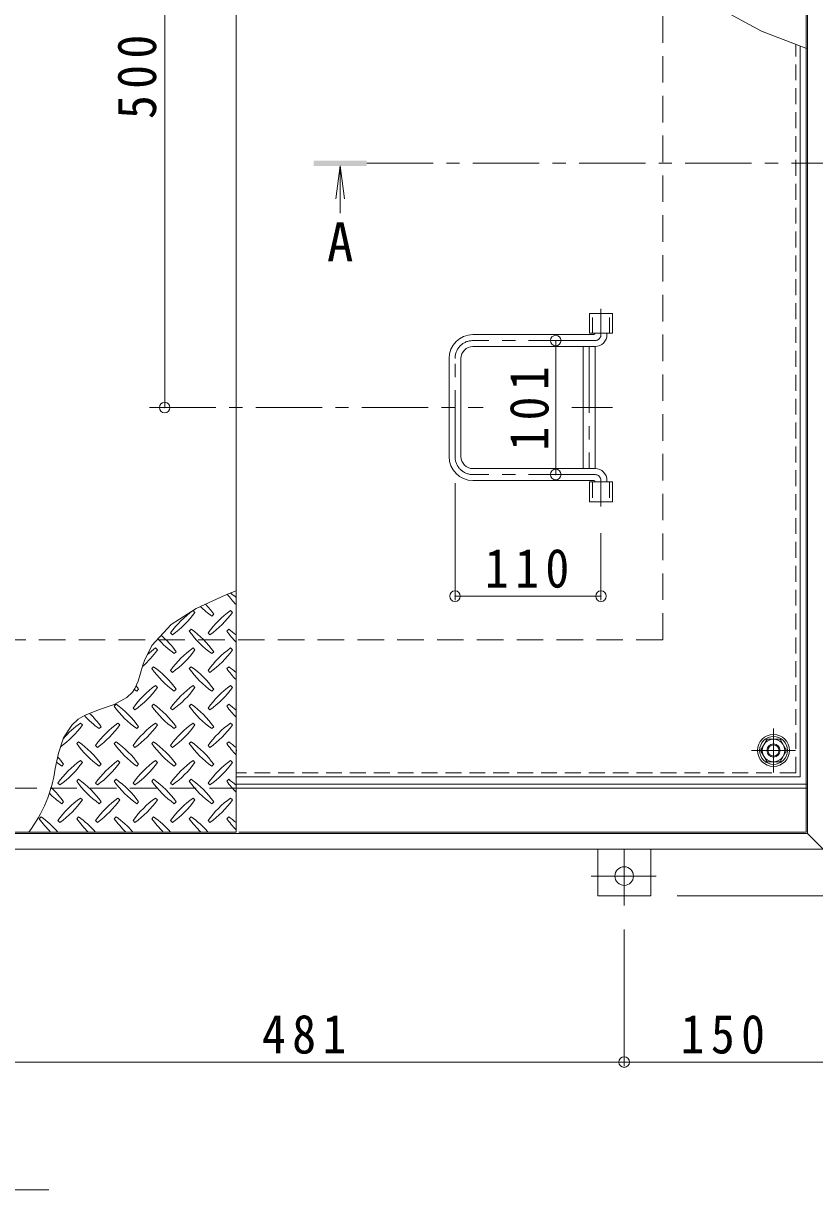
# Model space of a CAD drawing. Units: millimetres at full size, sheet at 1:10. Extents: x -2635 to 2730, y -1962 to 1900.
# Drawn here: x -1124 to -528, y 214 to 1093 of the extents above; entities that cross this region are included whole.
import ezdxf
from ezdxf.enums import TextEntityAlignment as Align

# ---------------------------------------------------------------- set-up
doc = ezdxf.new("R2010")
doc.units = ezdxf.units.MM
doc.header["$LTSCALE"] = 10
doc.header["$PDMODE"] = 32
doc.header["$PDSIZE"] = 8
for name, pattern in [('CHAIN1', [8, 5, -1, 1, -1]), ('DASHED1', [1.8, 1.2, -0.6]), ('DASHED2', [3, 2, -1])]:
    doc.linetypes.add(name, pattern=pattern)
for name, color, linetype, lineweight in [('0-1_躯体', 2, 'CHAIN1', 9), ('0-2_仕上', 3, 'Continuous', 9), ('0-3_建具', 4, 'Continuous', 9), ('0-4_その他', 2, 'Continuous', 9), ('0-5_寸法', 4, 'Continuous', 9), ('0-6_ハッチ', 6, 'DASHED1', 9), ('0-7', 2, 'Continuous', 5), ('0-9', 134, 'Continuous', 5), ('0-A', 3, 'DASHED1', 9), ('0-C', 4, 'Continuous', 9), ('0-E', 3, 'Continuous', 9), ('0-F', 7, 'Continuous', 9)]:
    doc.layers.add(name, color=color, linetype=linetype, lineweight=lineweight)
doc.styles.add('ＭＳ ゴシック', font='')
doc.styles.get('ＭＳ ゴシック').set_extended_font_data('MS Gothic')

msp = doc.modelspace()

# ---------------------------------------------------------------- linework, layer by layer
at = {"layer": '0-1_躯体', "linetype": 'DASHED2'}
for p, q in [((-642.28, 628.72), (-642.28, 1478.72)), ((-642.28, 628.72), (-2142.28, 628.72)), ((-963.78, 516.72), (-2251.28, 516.72))]:
    msp.add_line(p, q, dxfattribs=at)
at = {"layer": '0-1_躯体', "linetype": 'Continuous'}
msp.add_line((-533.28, 516.72), (-963.78, 516.72), dxfattribs=at)
at = {"layer": '0-2_仕上'}
for p, q in [((-963.78, 1623.72), (-963.78, 483.72)), ((-534.28, 1623.72), (-534.28, 483.72)), ((-963.78, 483.72), (-1391.28, 483.72)), ((-534.28, 483.72), (-961.78, 483.72))]:
    msp.add_line(p, q, dxfattribs=at)
at = {"layer": '0-3_建具'}
for p, q in [((-533.28, 482.72), (-533.28, 1624.72)), ((-2251.28, 482.72), (-533.28, 482.72)), ((-521.28, 470.72), (-533.28, 482.72)), ((-2263.28, 470.72), (-521.28, 470.72))]:
    msp.add_line(p, q, dxfattribs=at)
at = {"layer": '0-4_その他', "color": 7}
msp.add_line((-1104.78, 214.1), (-1679.78, 214.1), dxfattribs=at)
at = {"layer": '0-5_寸法'}
for q in [(-888.55, 961.06), (-885.28, 950.24), (-882.02, 961.06)]:
    msp.add_line((-885.28, 985.85), q, dxfattribs=at)
at = {"layer": '0-5_寸法', "linetype": 'CHAIN1'}
msp.add_line((-865.28, 987.85), (-442.55, 987.85), dxfattribs=at)
at = {"layer": '0-5_寸法', "color": 7}
msp.add_lwpolyline([(-533.28, 1074.1), (-567.82, 1087.47), (-598.06, 1103.9)], dxfattribs=at)
at = {"layer": '0-5_寸法'}
msp.add_solid([(-905.28, 985.85), (-905.28, 989.85), (-865.28, 985.85), (-865.28, 989.85)], dxfattribs=at)
at = {"layer": '0-6_ハッチ', "color": 5, "linetype": 'Continuous', "lineweight": 5}
for p, q in [((-697.43, 874.72), (-680.13, 874.72)), ((-697.43, 859.72), (-697.43, 874.72)), ((-680.13, 859.72), (-680.13, 874.72)), ((-697.43, 859.72), (-680.13, 859.72)), ((-697.43, 747.72), (-680.13, 747.72)), ((-697.43, 747.72), (-697.43, 732.72)), ((-680.13, 747.72), (-680.13, 732.72)), ((-697.43, 732.72), (-680.13, 732.72))]:
    msp.add_line(p, q, dxfattribs=at)
at = {"layer": '0-6_ハッチ', "color": 5, "lineweight": 5}
for p, q in [((-695.13, 859.72), (-695.13, 874.72)), ((-682.43, 859.72), (-682.43, 874.72)), ((-695.13, 747.72), (-695.13, 732.72)), ((-682.43, 747.72), (-682.43, 732.72))]:
    msp.add_line(p, q, dxfattribs=at)
at = {"layer": '0-6_ハッチ', "linetype": 'CHAIN1'}
for p, q in [((-688.78, 858.72), (-688.78, 878.08)), ((-693.28, 854.22), (-785.28, 854.22)), ((-798.78, 766.72), (-798.78, 840.72)), ((-1028.91, 803.72), (-777.56, 803.72)), ((-710.83, 803.72), (-680.14, 803.72)), ((-693.28, 753.22), (-785.28, 753.22)), ((-688.78, 748.72), (-688.78, 729.11))]:
    msp.add_line(p, q, dxfattribs=at)
at = {"layer": '0-6_ハッチ', "linetype": 'Continuous'}
for p, q in [((-694.28, 858.72), (-785.28, 858.72)), ((-684.28, 858.72), (-684.28, 859.72)), ((-693.28, 849.72), (-785.28, 849.72)), ((-803.28, 766.72), (-803.28, 840.72)), ((-794.28, 840.72), (-794.28, 766.72)), ((-693.28, 757.72), (-785.28, 757.72)), ((-694.28, 748.72), (-785.28, 748.72)), ((-684.28, 748.72), (-684.28, 747.72)), ((-963.78, 519.72), (-533.28, 519.72)), ((-963.78, 516.72), (-533.28, 516.72))]:
    msp.add_line(p, q, dxfattribs=at)
msp.add_circle((-558.78, 545.22), 10.5, dxfattribs=at)
for centre, radius, start, end in [((-785.28, 840.72), 18, 90, 180), ((-694.28, 859.72), 1, 270, 0), ((-693.28, 858.72), 9, 270, 0), ((-785.28, 840.72), 9, 90, 180), ((-785.28, 766.72), 18, 180, 270), ((-785.28, 766.72), 9, 180, 270), ((-693.28, 748.72), 9, 0, 90), ((-694.28, 747.72), 1, 0, 90)]:
    msp.add_arc(centre, radius, start, end, dxfattribs=at)
at = {"layer": '0-6_ハッチ', "linetype": 'CHAIN1'}
for centre, radius, start, end in [((-785.28, 840.72), 13.5, 90, 180), ((-693.28, 858.72), 4.5, 270, 0), ((-785.28, 766.72), 13.5, 180, 270), ((-693.28, 748.72), 4.5, 0, 90)]:
    msp.add_arc(centre, radius, start, end, dxfattribs=at)
at = {"layer": '0-7', "linetype": 'CHAIN1', "lineweight": 9}
for p, q in [((-558.78, 528.64), (-558.78, 561.79)), ((-575.35, 545.22), (-542.21, 545.22))]:
    msp.add_line(p, q, dxfattribs=at)
at = {"layer": '0-7', "lineweight": 9}
msp.add_lwpolyline([(-563.69, 553.72), (-568.6, 545.22), (-563.69, 536.72), (-553.87, 536.72), (-548.97, 545.22), (-553.87, 553.72)], close=True, dxfattribs=at)
at = {"layer": '0-7', "color": 134}
msp.add_circle((-558.78, 545.22), 12, dxfattribs=at)
at = {"layer": '0-7', "lineweight": 9}
msp.add_circle((-558.78, 545.22), 8.5, dxfattribs=at)
at = {"layer": '0-7', "color": 5}
for radius in [5, 4.19]:
    msp.add_circle((-558.78, 545.22), radius, dxfattribs=at)
at = {"layer": '0-7', "color": 134}
msp.add_arc((-975.53, 545.22), 12, 348.29387, 11.70613, dxfattribs=at)
at = {"layer": '0-9'}
for p, q in [((-972.06, 662.3), (-993.81, 652.35)), ((-963.78, 665.63), (-972.06, 662.3)), ((-993.81, 652.35), (-1012.77, 640.18)), ((-994.74, 649.34), (-996.15, 650.75)), ((-966.45, 649.34), (-967.87, 650.75)), ((-982.01, 646.51), (-980.59, 647.92)), ((-1012.77, 640.18), (-1027.18, 624.4)), ((-1013.12, 633.78), (-1011.71, 632.37)), ((-997.56, 636.61), (-998.98, 635.2)), ((-984.84, 633.78), (-983.42, 632.37)), ((-969.28, 636.61), (-970.69, 635.2)), ((-1027.18, 624.4), (-1032.75, 613.05)), ((-1023.02, 621.05), (-1024.43, 622.47)), ((-1010.29, 618.22), (-1008.88, 619.64)), ((-994.74, 621.05), (-996.15, 622.47)), ((-982.01, 618.22), (-980.59, 619.64)), ((-966.45, 621.05), (-967.87, 622.47)), ((-1033.89, 609.57), (-1035.66, 603.43)), ((-1032.75, 613.05), (-1033.89, 609.57)), ((-1025.85, 608.33), (-1027.26, 606.91)), ((-997.56, 608.33), (-998.98, 606.91)), ((-969.28, 608.33), (-970.69, 606.91)), ((-1035.66, 603.43), (-1037.55, 597.43)), ((-1013.12, 605.5), (-1011.71, 604.08)), ((-984.84, 605.5), (-983.42, 604.08)), ((-1041.84, 589.18), (-1046.12, 585.06)), ((-1040, 591.96), (-1041.84, 589.18)), ((-1037.55, 597.43), (-1040, 591.96)), ((-1038.58, 589.94), (-1037.16, 591.35)), ((-1023.02, 592.77), (-1024.43, 594.18)), ((-1010.29, 589.94), (-1008.88, 591.35)), ((-994.74, 592.77), (-996.15, 594.18)), ((-982.01, 589.94), (-980.59, 591.35)), ((-966.45, 592.77), (-967.87, 594.18)), ((-1046.12, 585.06), (-1055.72, 579.96)), ((-1077.37, 571.88), (-1082.77, 568.71)), ((-1066.69, 576.06), (-1077.37, 571.88)), ((-1055.72, 579.96), (-1066.69, 576.06)), ((-1054.13, 580.04), (-1055.55, 578.63)), ((-1041.41, 577.21), (-1039.99, 575.8)), ((-1025.85, 580.04), (-1027.26, 578.63)), ((-1013.12, 577.21), (-1011.71, 575.8)), ((-997.56, 580.04), (-998.98, 578.63)), ((-984.84, 577.21), (-983.42, 575.8)), ((-969.28, 580.04), (-970.69, 578.63)), ((-1087.61, 564.33), (-1093.69, 554.71)), ((-1082.77, 568.71), (-1087.61, 564.33)), ((-1079.59, 564.48), (-1081, 565.9)), ((-1066.86, 561.66), (-1065.45, 563.07)), ((-1051.31, 564.48), (-1052.72, 565.9)), ((-1038.58, 561.66), (-1037.16, 563.07)), ((-1023.02, 564.48), (-1024.43, 565.9)), ((-1010.29, 561.66), (-1008.88, 563.07)), ((-994.74, 564.48), (-996.15, 565.9)), ((-982.01, 561.66), (-980.59, 563.07)), ((-966.45, 564.48), (-967.87, 565.9)), ((-1093.69, 554.71), (-1097.64, 543.13)), ((-1082.42, 551.76), (-1083.83, 550.34)), ((-1069.69, 548.93), (-1068.28, 547.51)), ((-1054.13, 551.76), (-1055.55, 550.34)), ((-1041.41, 548.93), (-1039.99, 547.51)), ((-1025.85, 551.76), (-1027.26, 550.34)), ((-1013.12, 548.93), (-1011.71, 547.51)), ((-997.56, 551.76), (-998.98, 550.34)), ((-984.84, 548.93), (-983.42, 547.51)), ((-969.28, 551.76), (-970.69, 550.34)), ((-1097.64, 543.13), (-1099.99, 531.7)), ((-1079.59, 536.2), (-1081, 537.61)), ((-1051.31, 536.2), (-1052.72, 537.61)), ((-1023.02, 536.2), (-1024.43, 537.61)), ((-994.74, 536.2), (-996.15, 537.61)), ((-966.45, 536.2), (-967.87, 537.61)), ((-1095.15, 533.37), (-1093.73, 534.79)), ((-1066.86, 533.37), (-1065.45, 534.79)), ((-1038.58, 533.37), (-1037.16, 534.79)), ((-1010.29, 533.37), (-1008.88, 534.79)), ((-982.01, 533.37), (-980.59, 534.79)), ((-1097.97, 520.64), (-1096.56, 519.23)), ((-1082.42, 523.47), (-1083.83, 522.06)), ((-1069.69, 520.64), (-1068.28, 519.23)), ((-1054.13, 523.47), (-1055.55, 522.06)), ((-1041.41, 520.64), (-1039.99, 519.23)), ((-1025.85, 523.47), (-1027.26, 522.06)), ((-1013.12, 520.64), (-1011.71, 519.23)), ((-997.56, 523.47), (-998.98, 522.06)), ((-984.84, 520.64), (-983.42, 519.23)), ((-969.28, 523.47), (-970.69, 522.06)), ((-1095.15, 505.09), (-1093.73, 506.5)), ((-1079.59, 507.92), (-1081, 509.33)), ((-1066.86, 505.09), (-1065.45, 506.5)), ((-1051.31, 507.92), (-1052.72, 509.33)), ((-1038.58, 505.09), (-1037.16, 506.5)), ((-1023.02, 507.92), (-1024.43, 509.33)), ((-1010.29, 505.09), (-1008.88, 506.5)), ((-994.74, 507.92), (-996.15, 509.33)), ((-982.01, 505.09), (-980.59, 506.5)), ((-966.45, 507.92), (-967.87, 509.33)), ((-1110.7, 495.19), (-1112.12, 493.77)), ((-1082.42, 495.19), (-1083.83, 493.77)), ((-1054.13, 495.19), (-1055.55, 493.77)), ((-1025.85, 495.19), (-1027.26, 493.77)), ((-997.56, 495.19), (-998.98, 493.77)), ((-969.28, 495.19), (-970.69, 493.77)), ((-1097.97, 492.36), (-1096.56, 490.95)), ((-1069.69, 492.36), (-1068.28, 490.95)), ((-1041.41, 492.36), (-1039.99, 490.95)), ((-1013.12, 492.36), (-1011.71, 490.95)), ((-984.84, 492.36), (-983.42, 490.95))]:
    msp.add_line(p, q, dxfattribs=at)
for centre, radius, start, end in [((-911.65, 705.55), 72.5, 215.94795, 224.0249), ((-1011.35, 605.85), 72.5, 48.99213, 53.25279), ((-954.08, 591.71), 72.5, 125.47256, 144.5273), ((-939.94, 705.55), 72.5, 225.57452, 234.5273), ((-1039.64, 605.85), 72.5, 35.47258, 43.25978), ((-925.79, 591.71), 72.5, 125.47256, 144.5273), ((-1053.78, 691.41), 72.5, 305.47272, 324.5273), ((-1025.5, 691.41), 72.5, 305.47272, 324.5273), ((-939.94, 677.27), 72.5, 215.47272, 234.5273), ((-1039.64, 577.57), 72.5, 35.47258, 54.5273), ((-911.65, 677.27), 72.5, 215.47272, 224.0249), ((-1011.35, 577.57), 72.5, 48.99213, 54.5273), ((-968.22, 677.27), 72.5, 221.35275, 234.5273), ((-1067.92, 577.57), 72.5, 35.47258, 48.77962), ((-1082.06, 663.13), 72.5, 311.38763, 324.5273), ((-982.36, 563.42), 72.5, 125.47256, 131.59831), ((-954.08, 563.42), 72.5, 125.47256, 144.5273), ((-1053.78, 663.13), 72.5, 305.47272, 324.5273), ((-925.79, 563.42), 72.5, 125.47256, 144.5273), ((-1025.5, 663.13), 72.5, 305.47272, 324.5273), ((-968.22, 648.98), 72.5, 215.47272, 234.5273), ((-1067.92, 549.28), 72.5, 35.47258, 54.5273), ((-939.94, 648.98), 72.5, 215.47272, 234.5273), ((-1039.64, 549.28), 72.5, 35.47258, 54.5273), ((-911.65, 648.98), 72.5, 215.47272, 224.0249), ((-1011.35, 549.28), 72.5, 48.99213, 54.5273), ((-982.36, 535.14), 72.5, 125.47256, 144.5273), ((-996.5, 648.98), 72.5, 232.70831, 234.5273), ((-1082.06, 634.84), 72.5, 305.47272, 324.5273), ((-1096.21, 549.28), 72.5, 35.47258, 38.03572), ((-954.08, 535.14), 72.5, 125.47256, 144.5273), ((-1053.78, 634.84), 72.5, 305.47272, 324.5273), ((-925.79, 535.14), 72.5, 125.47256, 144.5273), ((-1025.5, 634.84), 72.5, 305.47272, 324.5273), ((-1124.49, 521), 72.5, 35.47258, 45.99713), ((-996.5, 620.7), 72.5, 215.47272, 234.5273), ((-1096.21, 521), 72.5, 35.47258, 54.5273), ((-968.22, 620.7), 72.5, 215.47272, 234.5273), ((-1067.92, 521), 72.5, 35.47258, 54.5273), ((-939.94, 620.7), 72.5, 215.47272, 234.5273), ((-1039.64, 521), 72.5, 35.47258, 54.5273), ((-911.65, 620.7), 72.5, 215.47272, 224.0249), ((-1011.35, 521), 72.5, 48.99213, 54.5273), ((-1138.63, 606.56), 72.5, 306.00705, 324.5273), ((-1038.93, 506.86), 72.5, 125.47256, 139.2924), ((-1024.79, 620.7), 72.5, 222.74814, 234.5273), ((-1010.65, 506.86), 72.5, 125.47256, 144.52728), ((-1110.35, 606.56), 72.5, 305.47272, 324.5273), ((-982.36, 506.86), 72.5, 125.47256, 144.52728), ((-1082.06, 606.56), 72.5, 305.47272, 324.5273), ((-954.08, 506.86), 72.5, 125.47256, 144.52728), ((-1053.78, 606.56), 72.5, 305.47272, 324.5273), ((-925.79, 506.86), 72.5, 125.47256, 144.5273), ((-1025.5, 606.56), 72.5, 305.47272, 324.5273), ((-1024.79, 592.42), 72.5, 215.47272, 234.5273), ((-1124.49, 492.71), 72.5, 35.47258, 54.5273), ((-996.5, 592.42), 72.5, 215.47272, 234.5273), ((-1096.21, 492.71), 72.5, 35.47258, 54.5273), ((-968.22, 592.42), 72.5, 215.47272, 234.5273), ((-1067.92, 492.71), 72.5, 35.47258, 54.5273), ((-939.94, 592.42), 72.5, 215.47272, 234.5273), ((-1039.64, 492.71), 72.5, 35.47258, 54.5273), ((-911.65, 592.42), 72.5, 215.47272, 224.0249), ((-1011.35, 492.71), 72.5, 48.99213, 54.5273), ((-1152.77, 492.71), 72.5, 35.47258, 41.1628), ((-1038.93, 478.57), 72.5, 125.47256, 144.5273), ((-1010.65, 478.57), 72.5, 125.47256, 144.5273), ((-982.36, 478.57), 72.5, 125.47256, 144.5273), ((-954.08, 478.57), 72.5, 125.47256, 144.5273), ((-925.79, 478.57), 72.5, 125.47256, 144.5273), ((-1201.19, 545.46), 102.13, 322.79805, 352.25462), ((-1053.07, 592.42), 72.5, 230.65677, 234.5273), ((-1138.63, 578.27), 72.5, 305.47272, 324.5273), ((-1110.35, 578.27), 72.5, 305.47272, 324.5273), ((-1082.06, 578.27), 72.5, 305.47272, 324.5273), ((-1053.78, 578.27), 72.5, 305.47272, 324.5273), ((-1025.5, 578.27), 72.5, 305.47272, 324.5273), ((-1024.79, 564.13), 72.5, 215.47272, 234.5273), ((-1124.49, 464.43), 72.5, 35.47258, 54.5273), ((-996.5, 564.13), 72.5, 215.47272, 234.5273), ((-1096.21, 464.43), 72.5, 35.47258, 54.5273), ((-968.22, 564.13), 72.5, 215.47272, 234.5273), ((-1067.92, 464.43), 72.5, 35.47258, 54.5273), ((-939.94, 564.13), 72.5, 215.47272, 234.5273), ((-1039.64, 464.43), 72.5, 35.47258, 54.5273), ((-911.65, 564.13), 72.5, 215.47272, 224.0249), ((-1011.35, 464.43), 72.5, 48.99213, 54.5273), ((-1053.07, 564.13), 72.5, 224.94598, 234.5273), ((-1152.77, 464.43), 72.5, 35.47258, 46.69856), ((-1038.93, 450.29), 72.5, 125.47256, 144.5273), ((-1138.63, 549.99), 72.5, 305.47272, 324.5273), ((-1010.65, 450.29), 72.5, 125.47256, 144.5273), ((-1110.35, 549.99), 72.5, 305.47272, 324.5273), ((-982.36, 450.29), 72.5, 125.47256, 144.5273), ((-1082.06, 549.99), 72.5, 305.47272, 324.5273), ((-954.08, 450.29), 72.5, 125.47256, 144.5273), ((-1053.78, 549.99), 72.5, 305.47272, 324.5273), ((-925.79, 450.29), 72.5, 125.47256, 144.5273), ((-1025.5, 549.99), 72.5, 305.47272, 324.5273), ((-1053.07, 535.85), 72.5, 215.47272, 225.97511), ((-1152.77, 436.14), 72.5, 41.00789, 54.5273), ((-1024.79, 535.85), 72.5, 215.47272, 225.97511), ((-1124.49, 436.14), 72.5, 41.00789, 54.5273), ((-996.5, 535.85), 72.5, 215.47272, 225.97511), ((-1096.21, 436.14), 72.5, 41.00789, 54.5273), ((-968.22, 535.85), 72.5, 215.47272, 225.97511), ((-1067.92, 436.14), 72.5, 41.00789, 54.5273), ((-939.94, 535.85), 72.5, 215.47272, 225.97511), ((-1039.64, 436.14), 72.5, 41.00789, 54.5273), ((-911.65, 535.85), 72.5, 215.47272, 224.0249), ((-1011.35, 436.14), 72.5, 48.99213, 54.5273)]:
    msp.add_arc(centre, radius, start, end, dxfattribs=at)
at = {"layer": '0-A'}
for q in [(-541.98, 1077.47), (-963.78, 528.42)]:
    msp.add_line((-541.98, 528.42), q, dxfattribs=at)
at = {"layer": '0-A', "linetype": 'Continuous'}
for q in [(-538.78, 1076.23), (-963.78, 525.22)]:
    msp.add_line((-538.78, 525.22), q, dxfattribs=at)
at = {"layer": '0-C'}
for p, q in [((-702.28, 849.72), (-702.28, 757.72)), ((-693.28, 849.72), (-693.28, 757.72))]:
    msp.add_line(p, q, dxfattribs=at)
at = {"layer": '0-C', "linetype": 'CHAIN1'}
msp.add_line((-697.78, 849.72), (-697.78, 757.72), dxfattribs=at)
at = {"layer": '0-E'}
for p, q in [((-691.28, 470.72), (-691.28, 435.52)), ((-651.28, 470.72), (-651.28, 435.52)), ((-691.28, 435.52), (-651.28, 435.52))]:
    msp.add_line(p, q, dxfattribs=at)
at = {"layer": '0-E', "linetype": 'CHAIN1'}
for p, q in [((-671.28, 428.36), (-671.28, 470.52)), ((-696.12, 450.52), (-647.24, 450.52))]:
    msp.add_line(p, q, dxfattribs=at)
at = {"layer": '0-E'}
msp.add_circle((-671.28, 450.52), 7, dxfattribs=at)
at = {"layer": '0-F'}
for p, q in [((-1017.54, 803.72), (-1017.54, 1303.72)), ((-722.87, 854.22), (-722.87, 753.22)), ((-798.78, 658.54), (-798.78, 746.72)), ((-688.78, 658.54), (-688.78, 709.11)), ((-798.78, 661.54), (-688.78, 661.54)), ((-349.76, 435.52), (-631.28, 435.52)), ((-671.28, 307.29), (-671.28, 410.36)), ((-1152.28, 310.29), (-671.28, 310.29)), ((-671.28, 310.29), (-521.28, 310.29))]:
    msp.add_line(p, q, dxfattribs=at)
for p in [(-722.87, 854.22), (-1017.54, 803.72), (-722.87, 753.22), (-798.78, 661.54), (-688.78, 661.54), (-671.28, 310.29)]:
    msp.add_point(p, dxfattribs=at)

# ---------------------------------------------------------------- texts
at = {"layer": '0-5_寸法', "color": 2, "style": 'ＭＳ ゴシック'}
msp.add_text('A', height=29.33, dxfattribs=at).set_placement((-895.28, 905.15), align=Align.BOTTOM_LEFT)
at = {"layer": '0-F', "color": 2, "char_height": 29.33, "attachment_point": 7, "rotation": 90, "style": 'ＭＳ ゴシック'}
for s, insert in [('\\T1.27;\\W0.9;500', (-1023.54, 1021.22)), ('\\T1.27;\\W0.9;101', (-727.87, 771.22))]:
    msp.add_mtext(s, dxfattribs=dict(at, insert=insert))
at = {"layer": '0-F', "color": 2, "char_height": 29.33, "attachment_point": 7, "style": 'ＭＳ ゴシック'}
for s, insert in [('\\T1.27;\\W0.9;110', (-776.28, 667.54)), ('\\T1.27;\\W0.9;481', (-944.28, 316.29)), ('\\T1.27;\\W0.9;150', (-628.78, 316.29))]:
    msp.add_mtext(s, dxfattribs=dict(at, insert=insert))

doc.saveas('drawing.dxf')
